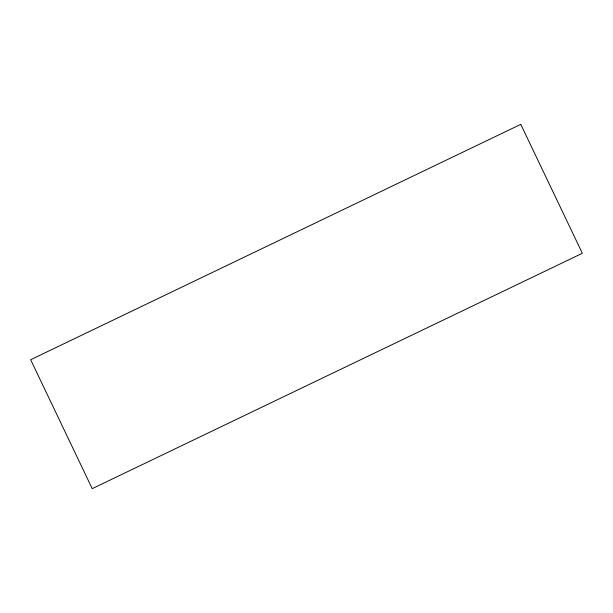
<?xml version="1.0" encoding="UTF-8"?>
<svg xmlns="http://www.w3.org/2000/svg" width="613" height="613" viewBox="0 0 613 613"><rect width="100%" height="100%" fill="white"/><g stroke="black" fill="none" stroke-linecap="round" stroke-linejoin="round"><path stroke-width="0.92" d="M520.774 124.355L30.65 359.724L92.226 488.645L582.35 253.276L520.774 124.355"/></g></svg>
